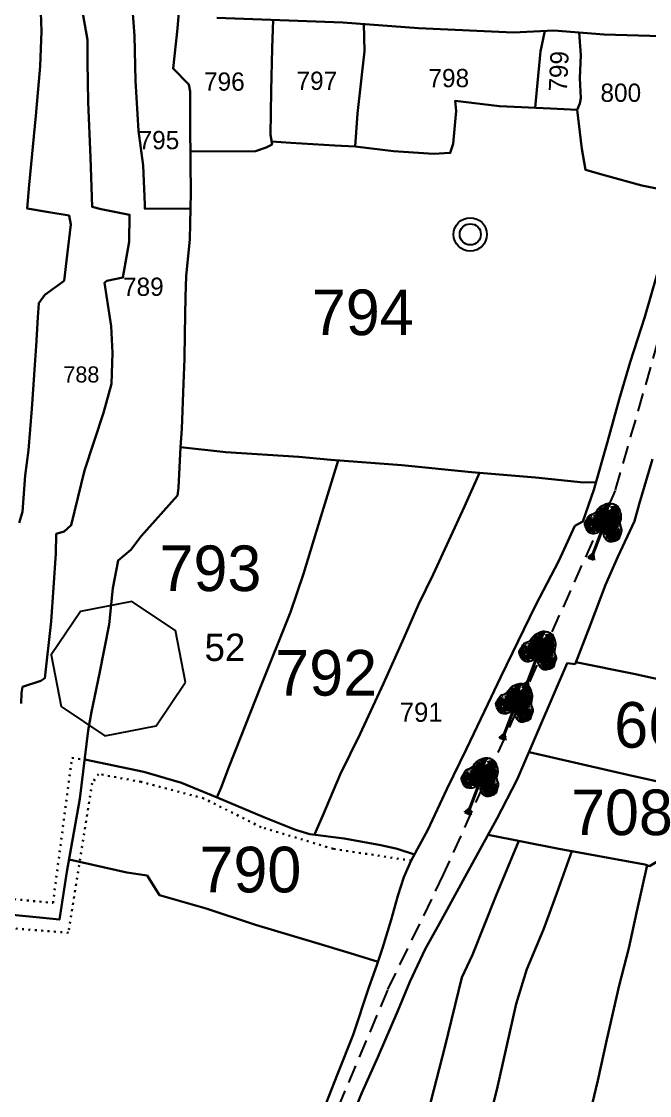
# Model space of a CAD drawing. Header units: millimetres. Extents: x -6521 to 1064, y -7 to 2171.
# Drawn here: x 385 to 419.5, y 358.5 to 417.4 of the extents above; entities that cross this region are included whole.
import ezdxf

# ---------------------------------------------------------------- set-up
doc = ezdxf.new("R2010")
doc.units = ezdxf.units.MM
for name, pattern in [('ACAD_ISO02W100', [15, 12, -3]), ('DASHED', [0.75, 0.5, -0.25]), ('DOT', [0.25, 0, -0.25])]:
    doc.linetypes.add(name, pattern=pattern)
for name, color, linetype in [('Image', 7, 'Continuous'), ('Line_Road', 250, 'ACAD_ISO02W100'), ('Sym_Traverse_Stone', 5, 'Continuous'), ('Sym_Tree', 92, 'Continuous'), ('Text_Traverse_Stone_No', 1, 'Continuous')]:
    doc.layers.add(name, color=color, linetype=linetype)
for name, color, linetype, lineweight in [('Poly_Survey_Bndry', 250, 'Continuous', 30), ('Sym_Well', 5, 'Continuous', 25), ('Text_Survey_No', 250, 'Continuous', 0)]:
    doc.layers.add(name, color=color, linetype=linetype, lineweight=lineweight)
doc.styles.get("Standard").update_dxf_attribs({"font": 'Sakal_Marathi_N_Ship.TTF'})
picture_1 = doc.add_image_def('image1.jpg', size_in_pixel=(14525, 10936))

# ---------------------------------------------------------------- blocks, each defined once
blk = doc.blocks.new('Sym_Traverse_Stone')
at = {"layer": 'Sym_Traverse_Stone'}
blk.add_lwpolyline([(3.223, -0.65), (2.739, 1.819), (0.65, 3.223), (-1.819, 2.739), (-3.223, 0.65), (-2.739, -1.819), (-0.65, -3.223), (1.819, -2.739)], close=True, dxfattribs=at)
blk = doc.blocks.new('WELL PAKKA1')
for radius in [0.862, 0.546]:
    blk.add_circle((0, 0), radius)
blk = doc.blocks.new('Tree')
at = {"layer": 'Sym_Tree'}
for p, q in [((0.102, 3.003), (0, 2.992)), ((-0.162, 0.001), (0.127, -0.001))]:
    blk.add_line(p, q, dxfattribs=at)
at = {"layer": 'Sym_Tree', "color": 82, "const_width": 0.8}
for points in [[(-0.142, 1.468), (-0.097, 2.625)], [(-0.102, 1.462), (-0.056, 2.619)], [(0.051, 1.634), (0.096, 2.791)], [(0.197, 1.439), (0.243, 2.597)], [(-0.434, 1.735), (-0.283, 1.52)], [(-0.203, 1.684), (-0.052, 1.468)], [(0.604, 1.633), (0.385, 1.486)], [(0.436, 1.726), (0.588, 1.51)]]:
    blk.add_lwpolyline(points, dxfattribs=at)
at = {"layer": 'Sym_Tree', "color": 34}
blk.add_lwpolyline([(0, 0, 0.48, 0.16, 0), (0, 0.29, 0.16, 0.16, 0), (0, 1.478, 0.16, 0.16, 0)], format="xyseb", dxfattribs=at)
at = {"layer": 'Sym_Tree', "color": 82}
blk.add_open_spline([(-0.099, 1.427), (-0.165, 1.355), (-0.268, 1.245), (-0.464, 1.199), (-0.636, 1.21), (-0.786, 1.357), (-0.992, 1.534), (-0.899, 1.801), (-0.895, 2.066), (-0.59, 2.218), (-0.581, 2.583), (-0.352, 2.816), (-0.17, 2.976), (-0.043, 2.99), (0, 2.992)], degree=3, knots=[0, 0, 0, 0, 0.357151, 0.545743, 0.741494, 0.970117, 1.319935, 1.641608, 1.935314, 2.250626, 2.755061, 3.137005, 3.457298, 3.618487, 3.618487, 3.618487, 3.618487], dxfattribs=at)
blk.add_spline([(0.103, 1.427), (0.296, 1.217), (0.436, 1.162), (0.593, 1.16), (0.752, 1.25), (0.953, 1.446), (0.958, 1.703), (0.933, 1.936), (0.774, 2.132), (0.677, 2.524), (0.517, 2.784), (0.327, 2.956), (0.102, 3.003)], degree=3, dxfattribs=at)
for points in [[(-0.448, 2.725), (-0.519, 2.601), (-0.555, 2.477), (-0.581, 2.361)], [(0.002, 2.992), (-0.314, 2.841), (-0.448, 2.725), (-0.519, 2.601)], [(-0.488, 2.59), (-0.504, 2.595), (-0.377, 2.767), (-0.314, 2.841)], [(-0.404, 2.724), (-0.421, 2.742), (-0.454, 2.678), (-0.445, 2.659)], [(-0.454, 2.678), (-0.445, 2.659), (-0.432, 2.703), (-0.404, 2.724)], [(-0.377, 2.767), (-0.314, 2.841), (-0.448, 2.725), (-0.377, 2.767)], [(-0.448, 2.725), (-0.377, 2.767), (-0.404, 2.724), (-0.421, 2.742)], [(-0.395, 2.548), (-0.445, 2.659), (-0.414, 2.724), (-0.265, 2.814)], [(-0.432, 2.703), (-0.404, 2.724), (0.002, 2.992), (-0.086, 2.982)], [(-0.414, 2.724), (-0.265, 2.814), (-0.252, 2.61), (-0.41, 2.689)], [(-0.297, 2.795), (-0.265, 2.814), (-0.41, 2.689), (-0.412, 2.711)], [(-0.406, 2.649), (-0.252, 2.61), (-0.265, 2.814), (0.058, 2.945)], [(-0.281, 2.824), (-0.366, 2.774), (-0.404, 2.724), (-0.281, 2.824)], [(-0.266, 2.815), (-0.366, 2.774), (-0.389, 2.707), (-0.369, 2.692)], [(-0.389, 2.707), (-0.369, 2.692), (-0.297, 2.795), (-0.265, 2.814)], [(-0.265, 2.814), (0.058, 2.945), (-0.266, 2.815), (-0.366, 2.774)], [(-0.314, 2.841), (-0.183, 2.903), (-0.281, 2.824), (-0.366, 2.774)], [(-0.183, 2.903), (-0.169, 2.954), (-0.247, 2.902), (-0.314, 2.841)], [(-0.247, 2.902), (-0.314, 2.841), (-0.183, 2.903), (-0.235, 2.902)], [(-0.183, 2.903), (-0.235, 2.902), (-0.314, 2.841), (-0.183, 2.903)], [(0.203, 2.992), (-0.058, 2.82), (-0.263, 2.815), (0.002, 2.992)], [(-0.263, 2.815), (0.002, 2.992), (0.092, 2.992), (0.038, 2.929)], [(0.002, 2.992), (-0.086, 2.982), (-0.171, 2.953), (-0.247, 2.902)], [(-0.171, 2.953), (-0.247, 2.902), (-0.123, 2.964), (-0.086, 2.982)], [(-0.103, 2.968), (-0.123, 2.964), (-0.247, 2.902), (-0.183, 2.903)], [(-0.103, 2.968), (-0.183, 2.903), (-0.178, 2.934), (-0.247, 2.902)], [(-0.178, 2.934), (-0.247, 2.902), (-0.183, 2.903), (-0.169, 2.954)], [(-0.203, 2.724), (-0.08, 2.824), (0.203, 2.992), (0.278, 2.601)], [(-0.062, 2.794), (-0.058, 2.82), (-0.203, 2.724), (-0.08, 2.824)], [(-0.133, 2.955), (-0.133, 2.955), (-0.103, 2.968), (-0.183, 2.903)], [(-0.132, 2.955), (-0.125, 2.963), (-0.176, 2.95), (-0.183, 2.903)], [(-0.176, 2.95), (-0.183, 2.903), (-0.125, 2.963), (-0.143, 2.954)], [(-0.123, 2.964), (-0.086, 2.982), (-0.176, 2.95), (-0.086, 2.982)], [(-0.176, 2.95), (-0.086, 2.982), (-0.103, 2.968), (-0.123, 2.964)], [(-0.125, 2.963), (-0.143, 2.954), (-0.133, 2.955)], [(0.203, 2.992), (0.278, 2.601), (-0.051, 2.61), (-0.064, 2.814)], [(0.368, 2.932), (0.289, 2.971), (-0.064, 2.813), (-0.061, 2.795)], [(-0.064, 2.813), (-0.061, 2.795), (-0.058, 2.82)], [(-0.051, 2.61), (-0.064, 2.814), (0.278, 2.601), (-0.051, 2.61)], [(-0.058, 2.82), (-0.058, 2.82), (-0.062, 2.794), (-0.058, 2.82)], [(0.002, 2.992), (0.102, 3.003), (0.203, 2.992), (-0.058, 2.82)], [(0.092, 2.992), (0.038, 2.929), (-0.026, 2.911), (0.022, 2.957)], [(-0.026, 2.911), (0.022, 2.957), (0.038, 2.929), (-0.026, 2.911)], [(0.038, 2.929), (-0.026, 2.911), (-0.017, 2.938), (0.022, 2.957)], [(-0.025, 2.911), (-0.017, 2.938), (0.022, 2.957), (0, 2.992)], [(0.022, 2.957), (0, 2.992), (0.092, 2.992), (0.022, 2.957)], [(0.092, 2.992), (0.022, 2.957), (0.102, 3.003), (0.203, 2.992)], [(0.572, 2.674), (0.462, 2.789), (0.203, 2.992), (0.079, 2.614)], [(0.203, 2.992), (0.079, 2.614), (0.406, 2.58), (0.445, 2.782)], [(0.406, 2.58), (0.445, 2.782), (0.079, 2.614), (0.406, 2.58)], [(0.122, 2.948), (0.088, 2.971), (0.173, 2.928), (0.088, 2.971)], [(0.173, 2.928), (0.088, 2.971), (0.104, 2.955), (0.122, 2.948)], [(0.102, 3.003), (0.203, 2.992), (0.324, 2.948), (0.289, 2.971)], [(0.125, 2.947), (0.141, 2.936), (0.132, 2.938)], [(0.563, 2.599), (0.406, 2.58), (0.445, 2.782), (0.142, 2.952)], [(0.445, 2.782), (0.142, 2.952), (0.447, 2.782), (0.54, 2.729)], [(0.203, 2.992), (0.498, 2.802), (0.615, 2.67), (0.67, 2.537)], [(0.597, 2.65), (0.572, 2.674), (0.203, 2.992), (0.289, 2.971)], [(0.203, 2.992), (0.289, 2.971), (0.37, 2.931), (0.439, 2.871)], [(0.37, 2.931), (0.439, 2.871), (0.324, 2.948), (0.289, 2.971)], [(0.305, 2.955), (0.324, 2.948), (0.439, 2.871), (0.376, 2.88)], [(0.333, 2.938), (0.333, 2.938), (0.305, 2.955), (0.376, 2.88)], [(0.305, 2.955), (0.376, 2.88), (0.375, 2.911), (0.439, 2.871)], [(0.439, 2.871), (0.376, 2.88), (0.331, 2.939), (0.326, 2.947)], [(0.331, 2.939), (0.326, 2.947), (0.374, 2.928), (0.376, 2.88)], [(0.374, 2.928), (0.376, 2.88), (0.326, 2.947), (0.342, 2.936)], [(0.375, 2.911), (0.439, 2.871), (0.376, 2.88), (0.368, 2.932)], [(0.376, 2.88), (0.368, 2.932), (0.439, 2.871), (0.498, 2.802)], [(0.439, 2.871), (0.498, 2.802), (0.376, 2.88), (0.427, 2.873)], [(0.376, 2.88), (0.427, 2.873), (0.498, 2.802), (0.376, 2.88)], [(0.498, 2.802), (0.376, 2.88), (0.462, 2.789), (0.54, 2.729)], [(0.581, 2.673), (0.445, 2.782), (0.406, 2.58), (0.573, 2.639)], [(0.54, 2.501), (0.604, 2.604), (0.581, 2.673), (0.445, 2.782)], [(0.555, 2.659), (0.532, 2.647), (0.474, 2.759), (0.445, 2.782)], [(0.474, 2.759), (0.445, 2.782), (0.573, 2.639), (0.578, 2.661)], [(0.447, 2.782), (0.54, 2.729), (0.555, 2.659), (0.532, 2.647)], [(0.462, 2.789), (0.54, 2.729), (0.572, 2.674), (0.462, 2.789)], [(0.638, 2.531), (0.654, 2.533), (0.551, 2.72), (0.498, 2.802)], [(0.551, 2.72), (0.498, 2.802), (0.615, 2.67), (0.551, 2.72)], [(-0.758, 2.114), (-0.782, 2.087), (-0.69, 2.192)], [(-0.744, 2.144), (-0.742, 2.133), (-0.69, 2.192), (-0.628, 2.229)], [(-0.69, 2.192), (-0.69, 2.192), (-0.744, 2.144), (-0.742, 2.133)], [(-0.626, 2.165), (-0.628, 2.229), (-0.741, 2.084)], [(-0.69, 2.192), (-0.628, 2.229), (-0.741, 2.084), (-0.741, 2.133)], [(-0.741, 2.084), (-0.741, 2.133), (-0.712, 2.098), (-0.628, 2.229)], [(-0.712, 2.098), (-0.628, 2.229), (-0.626, 2.165), (-0.575, 2.164)], [(-0.69, 2.192), (-0.628, 2.229), (-0.581, 2.361), (-0.598, 2.361)], [(-0.633, 2.272), (-0.633, 2.274), (-0.69, 2.192), (-0.628, 2.229)], [(-0.629, 2.138), (-0.626, 2.165), (-0.615, 2.213), (-0.628, 2.229)], [(-0.626, 2.165), (-0.626, 2.165), (-0.626, 2.165), (-0.628, 2.229)], [(-0.491, 2.451), (-0.581, 2.361), (-0.555, 2.174), (-0.626, 2.165)], [(-0.625, 2.245), (-0.615, 2.213), (-0.581, 2.361), (-0.56, 2.281)], [(-0.607, 2.321), (-0.622, 2.298), (-0.625, 2.245), (-0.615, 2.213)], [(-0.581, 2.361), (-0.598, 2.361), (-0.607, 2.321), (-0.622, 2.298)], [(-0.62, 2.267), (-0.615, 2.213), (-0.545, 2.472), (-0.536, 2.5)], [(-0.607, 2.321), (-0.581, 2.361), (-0.62, 2.267), (-0.615, 2.213)], [(-0.581, 2.361), (-0.56, 2.281), (-0.607, 2.321), (-0.581, 2.361)], [(-0.57, 2.437), (-0.598, 2.361), (-0.488, 2.59), (-0.504, 2.595)], [(-0.546, 2.537), (-0.568, 2.47), (-0.57, 2.437), (-0.598, 2.361)], [(-0.555, 2.477), (-0.546, 2.496), (-0.598, 2.361), (-0.585, 2.361)], [(-0.572, 2.397), (-0.598, 2.361), (-0.568, 2.47), (-0.545, 2.472)], [(-0.578, 2.385), (-0.566, 2.428), (-0.572, 2.397), (-0.598, 2.361)], [(-0.598, 2.361), (-0.585, 2.361), (-0.575, 2.389), (-0.572, 2.397)], [(-0.395, 2.548), (-0.504, 2.595), (-0.491, 2.451), (-0.581, 2.361)], [(-0.555, 2.477), (-0.581, 2.361), (-0.421, 2.423), (-0.395, 2.548)], [(-0.559, 2.464), (-0.546, 2.537), (-0.578, 2.385), (-0.566, 2.428)], [(-0.575, 2.389), (-0.572, 2.397), (-0.566, 2.428), (-0.546, 2.496)], [(-0.568, 2.47), (-0.545, 2.472), (-0.546, 2.537), (-0.568, 2.47)], [(-0.546, 2.541), (-0.519, 2.601), (-0.559, 2.464), (-0.546, 2.537)], [(-0.545, 2.472), (-0.536, 2.5), (-0.555, 2.477), (-0.546, 2.496)], [(-0.555, 2.174), (-0.32, 2.195), (-0.491, 2.451), (-0.383, 2.289)], [(-0.491, 2.451), (-0.383, 2.289), (-0.32, 2.195), (-0.555, 2.174)], [(-0.288, 2.352), (-0.32, 2.195), (-0.555, 2.174), (-0.32, 2.195)], [(-0.32, 2.195), (-0.555, 2.174), (-0.43, 2.156)], [(-0.395, 2.548), (-0.461, 2.694), (-0.519, 2.601), (-0.546, 2.496)], [(-0.519, 2.601), (-0.546, 2.496), (-0.491, 2.451), (-0.395, 2.548)], [(-0.546, 2.496), (-0.53, 2.566), (-0.519, 2.601), (-0.53, 2.566)], [(-0.519, 2.601), (-0.53, 2.566), (-0.546, 2.541), (-0.519, 2.601)], [(-0.546, 2.541), (-0.546, 2.541), (-0.546, 2.496), (-0.53, 2.566)], [(-0.491, 2.451), (-0.395, 2.548), (-0.395, 2.548), (-0.504, 2.595)], [(-0.261, 2.441), (-0.101, 2.441), (-0.288, 2.352), (-0.491, 2.451)], [(-0.288, 2.352), (-0.491, 2.451), (-0.288, 2.352), (-0.32, 2.195)], [(-0.421, 2.423), (-0.395, 2.548), (-0.395, 2.548), (-0.461, 2.694)], [(-0.41, 2.689), (-0.439, 2.679), (-0.445, 2.659), (-0.41, 2.689)], [(-0.445, 2.659), (-0.41, 2.689), (-0.067, 2.533), (0.055, 2.482)], [(-0.41, 2.689), (-0.412, 2.711), (-0.41, 2.689), (-0.439, 2.679)], [(-0.43, 2.156), (-0.217, 2.156), (0.024, 2.317), (0.068, 2.477)], [(-0.252, 2.61), (-0.41, 2.689), (-0.406, 2.649), (-0.252, 2.61)], [(-0.261, 2.441), (-0.288, 2.352), (-0.288, 2.352), (-0.261, 2.441)], [(-0.067, 2.533), (0.055, 2.482), (-0.261, 2.441), (-0.101, 2.441)], [(0.278, 2.601), (-0.051, 2.61), (-0.193, 2.548), (-0.244, 2.659)], [(-0.087, 2.352), (-0.06, 2.441), (0.269, 1.828), (-0.211, 1.81)], [(0.278, 2.601), (-0.051, 2.61), (-0.06, 2.441), (-0.087, 2.352)], [(0.225, 2.317), (0.269, 2.477), (0.278, 2.601), (-0.051, 2.61)], [(0.409, 2.32), (0.393, 2.412), (-0.012, 1.846), (0.463, 1.766)], [(0.095, 2.325), (0.071, 2.489), (0.079, 2.614), (0.406, 2.58)], [(0.525, 2.108), (0.313, 2.135), (0.095, 2.325), (0.071, 2.489)], [(0.079, 2.614), (0.406, 2.58), (0.393, 2.412), (0.409, 2.32)], [(0.079, 2.614), (0.406, 2.58), (0.54, 2.501), (0.604, 2.604)], [(0.604, 2.604), (0.573, 2.639), (0.213, 2.528), (0.085, 2.493)], [(0.213, 2.528), (0.085, 2.493), (0.393, 2.412), (0.234, 2.433)], [(0.393, 2.412), (0.234, 2.433), (0.409, 2.32), (0.623, 2.392)], [(0.393, 2.412), (0.409, 2.32), (0.409, 2.32), (0.393, 2.412)], [(0.406, 2.58), (0.573, 2.639), (0.563, 2.599), (0.406, 2.58)], [(0.409, 2.32), (0.623, 2.392), (0.409, 2.32), (0.42, 2.161)], [(0.409, 2.32), (0.42, 2.161), (0.651, 2.11), (0.42, 2.161)], [(0.651, 2.11), (0.42, 2.161), (0.623, 2.392), (0.495, 2.245)], [(0.623, 2.392), (0.495, 2.245), (0.42, 2.161), (0.651, 2.11)], [(0.469, 2.537), (0.475, 2.501), (0.488, 2.475), (0.469, 2.537)], [(0.55, 2.374), (0.54, 2.501), (0.54, 2.501), (0.625, 2.637)], [(0.54, 2.501), (0.625, 2.637), (0.67, 2.537), (0.684, 2.43)], [(0.67, 2.537), (0.684, 2.43), (0.623, 2.392), (0.54, 2.501)], [(0.623, 2.392), (0.54, 2.501), (0.54, 2.501), (0.654, 2.533)], [(0.54, 2.501), (0.654, 2.533), (0.623, 2.392), (0.701, 2.291)], [(0.689, 2.409), (0.701, 2.291), (0.55, 2.374), (0.54, 2.501)], [(0.615, 2.67), (0.551, 2.72), (0.572, 2.674), (0.59, 2.69)], [(0.572, 2.674), (0.59, 2.69), (0.615, 2.622), (0.604, 2.604)], [(0.615, 2.622), (0.604, 2.604), (0.597, 2.65), (0.572, 2.674)], [(0.573, 2.639), (0.578, 2.661), (0.573, 2.639), (0.601, 2.625)], [(0.573, 2.639), (0.601, 2.625), (0.604, 2.604), (0.573, 2.639)], [(0.615, 2.67), (0.67, 2.537), (0.689, 2.409), (0.701, 2.291)], [(0.623, 2.392), (0.701, 2.291), (0.651, 2.11), (0.72, 2.092)], [(0.699, 2.368), (0.718, 2.29), (0.638, 2.531), (0.654, 2.533)], [(0.684, 2.43), (0.677, 2.501), (0.67, 2.537), (0.677, 2.501)], [(0.689, 2.475), (0.67, 2.537), (0.692, 2.396), (0.689, 2.471)], [(0.729, 2.171), (0.715, 2.14), (0.701, 2.291), (0.67, 2.215)], [(0.701, 2.291), (0.67, 2.215), (0.722, 2.248), (0.701, 2.291)], [(0.727, 2.193), (0.715, 2.14), (0.679, 2.407), (0.673, 2.435)], [(0.679, 2.407), (0.673, 2.435), (0.689, 2.409), (0.684, 2.43)], [(0.689, 2.475), (0.689, 2.475), (0.684, 2.43), (0.677, 2.501)], [(0.701, 2.401), (0.679, 2.407), (0.689, 2.471), (0.701, 2.401)], [(0.696, 2.328), (0.718, 2.29), (0.701, 2.401), (0.679, 2.407)], [(0.689, 2.409), (0.684, 2.43), (0.718, 2.29), (0.705, 2.291)], [(0.698, 2.32), (0.696, 2.328), (0.694, 2.36), (0.684, 2.43)], [(0.692, 2.396), (0.689, 2.471), (0.701, 2.316), (0.694, 2.36)], [(0.689, 2.471), (0.701, 2.401), (0.699, 2.368), (0.718, 2.29)], [(0.701, 2.316), (0.694, 2.36), (0.696, 2.328), (0.718, 2.29)], [(0.718, 2.29), (0.705, 2.291), (0.698, 2.32), (0.696, 2.328)], [(0.787, 2.11), (0.73, 2.154), (0.701, 2.291), (0.718, 2.29)], [(0.701, 2.291), (0.718, 2.29), (0.722, 2.248), (0.733, 2.224)], [(0.722, 2.248), (0.701, 2.291), (0.727, 2.193), (0.715, 2.14)], [(0.722, 2.248), (0.733, 2.224), (0.729, 2.171), (0.715, 2.14)], [(0.741, 2.197), (0.741, 2.199), (0.787, 2.11), (0.73, 2.154)], [(-0.83, 1.973), (-0.902, 1.882), (-0.945, 1.618), (-0.58, 1.588)], [(-0.918, 1.701), (-0.945, 1.618), (-0.902, 1.882), (-0.934, 1.703)], [(-0.918, 1.701), (-0.918, 1.701), (-0.918, 1.701), (-0.945, 1.618)], [(-0.934, 1.536), (-0.908, 1.511), (-0.902, 1.882), (-0.869, 1.852)], [(-0.902, 1.882), (-0.934, 1.703), (-0.869, 1.852), (-0.866, 1.863)], [(-0.902, 1.882), (-0.869, 1.852), (-0.918, 1.701)], [(-0.848, 2.051), (-0.877, 1.994), (-0.894, 1.927), (-0.902, 1.882)], [(-0.894, 1.927), (-0.902, 1.882), (-0.821, 1.848), (-0.736, 2.009)], [(-0.848, 1.959), (-0.848, 1.959), (-0.83, 1.973), (-0.902, 1.882)], [(-0.767, 2.048), (-0.759, 1.783), (-0.901, 1.889), (-0.759, 1.783)], [(-0.901, 1.889), (-0.759, 1.783), (-0.686, 1.972), (-0.736, 2.009)], [(-0.875, 1.945), (-0.89, 1.937), (-0.892, 1.925), (-0.853, 1.97)], [(-0.892, 1.925), (-0.853, 1.97), (-0.853, 1.97)], [(-0.848, 1.959), (-0.89, 1.937), (-0.862, 1.952), (-0.865, 2.004)], [(-0.862, 1.952), (-0.865, 2.004), (-0.875, 1.945), (-0.89, 1.937)], [(-0.881, 1.913), (-0.881, 1.913), (-0.848, 1.959), (-0.89, 1.937)], [(-0.779, 2.036), (-0.817, 2.044), (-0.865, 2.004), (-0.881, 1.913)], [(-0.865, 2.004), (-0.881, 1.913), (-0.841, 1.969), (-0.83, 2.017)], [(-0.841, 1.939), (-0.841, 1.969), (-0.881, 1.913)], [(-0.741, 2.084), (-0.772, 2.081), (-0.848, 2.051), (-0.877, 1.994)], [(-0.853, 1.838), (-0.838, 1.866), (-0.873, 1.44), (-0.81, 1.403)], [(-0.858, 1.887), (-0.689, 1.928), (-0.851, 1.908), (-0.869, 1.852)], [(-0.851, 1.908), (-0.869, 1.852), (-0.855, 1.766), (-0.818, 1.827)], [(-0.869, 1.852), (-0.866, 1.863), (-0.58, 1.588), (-0.649, 1.651)], [(-0.83, 2.017), (-0.817, 2.044), (-0.865, 2.004), (-0.848, 2.051)], [(-0.865, 2.004), (-0.848, 2.051), (-0.841, 1.939), (-0.841, 1.969)], [(-0.818, 1.827), (-0.813, 1.801), (-0.858, 1.887), (-0.689, 1.928)], [(-0.855, 1.766), (-0.818, 1.827), (-0.853, 1.838), (-0.838, 1.866)], [(-0.853, 1.97), (-0.853, 1.97), (-0.848, 1.959)], [(-0.802, 2.038), (-0.546, 2.125), (-0.846, 2.054), (-0.818, 2.081)], [(-0.846, 2.054), (-0.818, 2.081), (-0.799, 2.097), (-0.771, 2.125)], [(-0.78, 2.02), (-0.841, 1.969), (-0.749, 2.033), (-0.767, 2.048)], [(-0.841, 1.969), (-0.83, 2.017), (-0.779, 2.036)], [(-0.821, 1.848), (-0.736, 2.009), (-0.78, 2.02), (-0.841, 1.969)], [(-0.779, 2.036), (-0.779, 2.036), (-0.83, 2.017), (-0.817, 2.044)], [(-0.759, 1.783), (-0.759, 1.783), (-0.793, 1.687), (-0.821, 1.848)], [(-0.793, 1.687), (-0.821, 1.848), (-0.649, 1.651), (-0.766, 1.765)], [(-0.751, 1.773), (-0.813, 1.801), (-0.818, 1.827), (-0.813, 1.801)], [(-0.759, 2.041), (-0.734, 2.059), (-0.779, 2.036), (-0.817, 2.044)], [(-0.771, 2.121), (-0.799, 2.097), (-0.816, 2.081), (-0.782, 2.087)], [(-0.816, 2.081), (-0.782, 2.087), (-0.772, 2.081), (-0.741, 2.084)], [(-0.766, 1.765), (-0.732, 1.75), (-0.751, 1.773), (-0.813, 1.801)], [(-0.749, 2.033), (-0.767, 2.048), (-0.802, 2.038), (-0.546, 2.125)], [(-0.799, 2.097), (-0.771, 2.125), (-0.744, 2.144), (-0.733, 2.094)], [(-0.744, 2.144), (-0.733, 2.094), (-0.772, 2.081), (-0.799, 2.097)], [(-0.772, 2.081), (-0.799, 2.097), (-0.771, 2.125), (-0.766, 2.096)], [(-0.799, 2.097), (-0.772, 2.096), (-0.771, 2.121), (-0.799, 2.097)], [(-0.772, 2.096), (-0.772, 2.096), (-0.799, 2.097), (-0.772, 2.096)], [(-0.733, 2.094), (-0.772, 2.096), (-0.758, 2.114), (-0.782, 2.087)], [(-0.771, 2.121), (-0.758, 2.114), (-0.772, 2.096)], [(-0.772, 2.081), (-0.741, 2.084), (-0.733, 2.094), (-0.772, 2.096)], [(-0.741, 2.084), (-0.741, 2.084), (-0.741, 2.084), (-0.772, 2.081)], [(-0.771, 2.125), (-0.766, 2.096), (-0.771, 2.121), (-0.758, 2.114)], [(-0.73, 2.061), (-0.73, 2.013), (-0.767, 2.048), (-0.73, 2.062)], [(-0.767, 2.048), (-0.73, 2.062), (-0.734, 2.017), (-0.767, 2.035)], [(-0.686, 1.972), (-0.73, 2.061), (-0.767, 2.048), (-0.759, 1.783)], [(-0.734, 2.017), (-0.767, 2.035), (-0.734, 2.017), (-0.73, 2.056)], [(-0.624, 1.845), (-0.722, 1.746), (-0.766, 1.765), (-0.732, 1.75)], [(-0.649, 1.651), (-0.766, 1.765), (-0.759, 1.783), (-0.646, 1.712)], [(-0.701, 1.933), (-0.742, 1.95), (-0.701, 1.933), (-0.765, 1.955)], [(-0.701, 1.933), (-0.765, 1.955), (-0.701, 1.933), (-0.759, 1.783)], [(-0.468, 2.162), (-0.519, 1.632), (-0.759, 1.783), (-0.635, 2.041)], [(-0.519, 1.632), (-0.759, 1.783), (-0.741, 2.084), (-0.634, 2.105)], [(-0.734, 2.017), (-0.73, 2.056), (-0.759, 2.041), (-0.734, 2.059)], [(-0.759, 1.783), (-0.635, 2.041), (-0.653, 1.676), (-0.653, 1.534)], [(-0.701, 1.933), (-0.759, 1.783), (-0.735, 2.008), (-0.686, 1.972)], [(-0.686, 1.972), (-0.658, 1.915), (-0.759, 1.783), (-0.689, 1.928)], [(-0.759, 1.783), (-0.689, 1.928), (-0.701, 1.933), (-0.742, 1.95)], [(-0.58, 1.588), (-0.649, 1.651), (-0.528, 1.845), (-0.759, 1.783)], [(-0.528, 1.845), (-0.759, 1.783), (-0.759, 1.783)], [(-0.759, 1.783), (-0.759, 1.783), (-0.624, 1.845), (-0.722, 1.746)], [(-0.759, 1.783), (-0.646, 1.712), (-0.759, 1.783), (-0.688, 1.79)], [(-0.759, 1.783), (-0.688, 1.79), (-0.759, 1.783)], [(-0.519, 1.632), (-0.653, 1.676), (-0.519, 1.632), (-0.759, 1.783)], [(-0.686, 1.972), (-0.736, 2.009), (-0.686, 1.972), (-0.742, 1.95)], [(-0.686, 1.972), (-0.742, 1.95), (-0.686, 1.972), (-0.658, 1.915)], [(-0.741, 2.084), (-0.634, 2.105), (-0.555, 2.174), (-0.634, 2.105)], [(-0.741, 2.084), (-0.741, 2.084), (-0.741, 2.084)], [(-0.741, 2.084), (-0.741, 2.084), (-0.741, 2.084)], [(-0.735, 2.008), (-0.712, 2.026), (-0.73, 2.061), (-0.73, 2.013)], [(-0.735, 2.008), (-0.686, 1.972), (-0.735, 2.008), (-0.712, 2.026)], [(-0.639, 2.093), (-0.635, 2.041), (-0.686, 1.972), (-0.73, 2.061)], [(-0.628, 2.139), (-0.626, 2.165), (-0.712, 2.098), (-0.629, 2.138)], [(-0.712, 2.098), (-0.629, 2.138), (-0.626, 2.165), (-0.705, 2.109)], [(-0.626, 2.165), (-0.705, 2.109), (-0.629, 2.138), (-0.626, 2.165)], [(-0.635, 2.041), (-0.639, 2.093), (-0.677, 1.954), (-0.686, 1.972)], [(-0.677, 1.954), (-0.686, 1.972), (-0.615, 1.971), (-0.638, 1.941)], [(-0.658, 1.915), (-0.638, 1.941), (-0.635, 2.041), (-0.639, 2.093)], [(-0.64, 1.879), (-0.601, 1.856), (-0.658, 1.915), (-0.638, 1.941)], [(-0.653, 1.676), (-0.653, 1.534), (-0.653, 1.534), (-0.528, 1.525)], [(-0.653, 1.534), (-0.528, 1.525), (-0.519, 1.632), (-0.653, 1.676)], [(-0.578, 1.945), (-0.638, 1.941), (-0.64, 1.879), (-0.601, 1.856)], [(-0.624, 1.845), (-0.64, 1.879), (-0.638, 1.941), (-0.601, 1.856)], [(-0.519, 1.632), (-0.59, 1.625), (-0.624, 1.845), (-0.64, 1.879)], [(-0.615, 1.971), (-0.635, 2.041), (-0.635, 2.041), (-0.639, 2.093)], [(-0.635, 2.041), (-0.639, 2.093), (-0.639, 2.093), (-0.593, 2.088)], [(-0.639, 2.093), (-0.593, 2.088), (-0.639, 2.093), (-0.635, 2.041)], [(-0.615, 1.971), (-0.638, 1.941), (-0.519, 1.632), (-0.59, 1.625)], [(-0.638, 1.941), (-0.601, 1.856), (-0.578, 1.945), (-0.638, 1.941)], [(-0.638, 1.941), (-0.601, 1.856), (-0.638, 1.941), (-0.601, 1.856)], [(-0.555, 2.174), (-0.634, 2.105), (-0.635, 2.041), (-0.634, 2.105)], [(-0.468, 2.162), (-0.555, 2.174), (-0.615, 1.971), (-0.635, 2.041)], [(-0.635, 2.041), (-0.634, 2.105), (-0.626, 2.165)], [(-0.626, 2.165), (-0.575, 2.164), (-0.628, 2.139), (-0.626, 2.165)], [(-0.555, 2.174), (-0.626, 2.165), (-0.43, 2.156), (-0.217, 2.156)], [(-0.626, 2.165), (-0.626, 2.165), (-0.626, 2.165)], [(-0.468, 2.162), (-0.346, 2.086), (-0.468, 2.162), (-0.555, 2.174)], [(-0.346, 2.086), (-0.329, 2.156), (-0.468, 2.162), (-0.346, 2.086)], [(-0.43, 2.156), (-0.43, 2.156), (-0.346, 2.086), (-0.329, 2.156)], [(0.269, 1.828), (-0.211, 1.81), (-0.267, 2.162), (-0.318, 1.632)], [(-0.012, 1.846), (0.463, 1.766), (0.563, 2.109), (0.546, 1.576)], [(0.324, 2.108), (0.324, 2.108), (0.231, 2.049), (0.224, 2.121)], [(0.651, 2.11), (0.72, 2.092), (0.525, 2.108), (0.313, 2.135)], [(0.42, 2.161), (0.651, 2.11), (0.525, 2.108)], [(0.432, 2.049), (0.425, 2.121), (0.563, 2.109), (0.432, 2.049)], [(0.563, 2.109), (0.432, 2.049), (0.563, 2.109), (0.651, 2.11)], [(0.563, 2.109), (0.546, 1.576), (0.804, 1.696), (0.713, 1.967)], [(0.546, 1.576), (0.804, 1.696), (0.824, 1.996), (0.72, 2.031)], [(0.684, 1.9), (0.704, 1.867), (0.546, 1.576), (0.615, 1.56)], [(0.546, 1.576), (0.615, 1.56), (0.677, 1.774), (0.698, 1.806)], [(0.546, 1.576), (0.684, 1.603), (0.546, 1.576), (0.804, 1.696)], [(0.563, 2.109), (0.651, 2.11), (0.684, 1.9), (0.713, 1.967)], [(0.6, 1.525), (0.677, 1.579), (0.582, 1.786), (0.804, 1.696)], [(0.582, 1.786), (0.804, 1.696), (0.804, 1.696)], [(0.898, 1.875), (0.958, 1.776), (0.967, 1.508), (0.6, 1.525)], [(0.921, 1.75), (0.919, 1.761), (0.6, 1.525), (0.677, 1.579)], [(0.826, 1.945), (0.845, 1.957), (0.878, 1.943), (0.636, 2.062)], [(0.878, 1.943), (0.636, 2.062), (0.924, 1.953), (0.9, 1.983)], [(0.704, 1.867), (0.656, 1.788), (0.644, 1.879), (0.704, 1.867)], [(0.644, 1.879), (0.704, 1.867), (0.698, 1.806), (0.656, 1.788)], [(0.824, 1.996), (0.72, 2.031), (0.651, 2.11), (0.72, 2.031)], [(0.651, 2.11), (0.72, 2.031), (0.713, 1.967), (0.72, 2.031)], [(0.677, 1.774), (0.698, 1.806), (0.704, 1.867), (0.656, 1.788)], [(0.704, 1.867), (0.656, 1.788), (0.704, 1.867), (0.656, 1.788)], [(0.698, 1.806), (0.656, 1.788), (0.72, 1.839), (0.704, 1.867)], [(0.804, 1.696), (0.713, 1.967), (0.684, 1.603), (0.666, 1.462)], [(0.797, 2.014), (0.73, 2.154), (0.72, 2.092), (0.67, 2.097)], [(0.72, 2.092), (0.67, 2.097), (0.719, 2.065), (0.72, 2.092)], [(0.804, 1.696), (0.804, 1.696), (0.677, 1.774), (0.762, 1.663)], [(0.677, 1.774), (0.762, 1.663), (0.807, 1.677), (0.772, 1.666)], [(0.824, 1.596), (0.873, 1.752), (0.677, 1.579), (0.807, 1.677)], [(0.677, 1.579), (0.807, 1.677), (0.804, 1.696), (0.682, 1.64)], [(0.713, 1.967), (0.723, 2.018), (0.723, 2.018), (0.678, 2.019)], [(0.723, 2.018), (0.678, 2.019), (0.723, 2.018), (0.713, 1.967)], [(0.804, 1.696), (0.682, 1.64), (0.804, 1.696), (0.733, 1.711)], [(0.684, 1.9), (0.713, 1.967), (0.713, 1.967), (0.723, 2.018)], [(0.744, 1.875), (0.755, 1.892), (0.684, 1.9), (0.704, 1.867)], [(0.72, 1.839), (0.704, 1.867), (0.713, 1.967), (0.723, 2.018)], [(0.713, 1.967), (0.72, 2.031), (0.72, 2.092)], [(0.713, 1.967), (0.723, 2.018), (0.744, 1.875), (0.755, 1.892)], [(0.723, 2.018), (0.713, 1.967), (0.755, 1.892), (0.81, 1.975)], [(0.72, 2.064), (0.72, 2.092), (0.715, 2.14), (0.73, 2.154)], [(0.719, 2.065), (0.72, 2.092), (0.797, 2.014), (0.72, 2.064)], [(0.72, 2.092), (0.72, 2.092), (0.72, 2.092), (0.73, 2.154)], [(0.72, 2.092), (0.73, 2.154), (0.824, 1.996)], [(0.72, 2.092), (0.72, 2.092), (0.72, 2.092)], [(0.797, 2.014), (0.72, 2.064), (0.72, 2.092), (0.791, 2.026)], [(0.72, 2.092), (0.791, 2.026), (0.72, 2.064), (0.72, 2.092)], [(0.755, 1.892), (0.808, 1.863), (0.755, 1.892), (0.72, 1.839)], [(0.755, 1.892), (0.72, 1.839), (0.804, 1.696), (0.753, 1.848)], [(0.835, 2.056), (0.831, 2.045), (0.787, 2.11), (0.73, 2.154)], [(0.787, 2.11), (0.73, 2.154), (0.824, 1.996), (0.831, 2.045)], [(0.824, 1.996), (0.831, 2.045), (0.797, 2.014), (0.73, 2.154)], [(0.804, 1.696), (0.733, 1.711), (0.804, 1.696)], [(0.804, 1.696), (0.753, 1.848), (0.765, 1.852), (0.807, 1.863)], [(0.867, 1.732), (0.859, 1.707), (0.914, 1.786), (0.753, 1.848)], [(0.914, 1.786), (0.753, 1.848), (0.91, 1.808), (0.921, 1.75)], [(0.755, 1.892), (0.81, 1.975), (0.845, 1.957), (0.804, 1.696)], [(0.808, 1.922), (0.755, 1.892), (0.808, 1.922), (0.788, 1.942)], [(0.957, 1.783), (0.804, 1.696), (0.755, 1.892), (0.809, 1.922)], [(0.755, 1.892), (0.809, 1.922), (0.755, 1.892), (0.808, 1.863)], [(0.765, 1.852), (0.804, 1.696), (0.808, 1.922), (0.755, 1.892)], [(0.765, 1.852), (0.807, 1.863), (0.765, 1.852), (0.831, 1.865)], [(0.765, 1.852), (0.831, 1.865), (0.765, 1.852), (0.804, 1.696)], [(0.807, 1.677), (0.772, 1.666), (0.794, 1.687), (0.859, 1.707)], [(0.844, 2.024), (0.865, 1.994), (0.787, 2.11)], [(0.787, 2.11), (0.787, 2.11), (0.835, 2.056), (0.831, 2.045)], [(0.808, 1.922), (0.788, 1.942), (0.81, 1.975), (0.803, 1.927)], [(0.794, 1.687), (0.859, 1.707), (0.867, 1.732), (0.859, 1.707)], [(0.81, 1.975), (0.803, 1.927), (0.845, 1.957), (0.81, 1.976)], [(0.845, 1.957), (0.804, 1.696), (0.957, 1.783), (0.804, 1.696)], [(0.804, 1.696), (0.804, 1.696), (0.824, 1.596), (0.873, 1.752)], [(0.903, 1.738), (0.892, 1.767), (0.872, 1.341), (0.805, 1.312)], [(0.845, 1.957), (0.81, 1.976), (0.809, 1.931), (0.843, 1.944)], [(0.809, 1.931), (0.81, 1.97), (0.836, 1.951), (0.814, 1.973)], [(0.809, 1.931), (0.843, 1.944), (0.809, 1.931), (0.81, 1.97)], [(0.873, 1.752), (0.809, 1.922), (0.855, 1.928), (0.908, 1.87)], [(0.955, 1.821), (0.958, 1.776), (0.873, 1.752), (0.809, 1.922)], [(0.836, 1.951), (0.814, 1.973), (0.855, 1.944), (0.894, 1.947)], [(0.883, 2.002), (0.858, 2.033), (0.835, 2.056), (0.817, 2.008)], [(0.835, 2.056), (0.817, 2.008), (0.854, 1.989), (0.883, 2.002)], [(0.817, 2.008), (0.856, 2.004), (0.844, 2.024), (0.865, 1.994)], [(0.854, 1.989), (0.824, 1.996), (0.817, 2.008), (0.856, 2.004)], [(0.824, 1.996), (0.824, 1.996), (0.824, 1.996)], [(0.824, 1.996), (0.824, 1.996), (0.824, 1.996)], [(0.824, 1.996), (0.824, 1.996), (0.824, 1.996), (0.854, 1.989)], [(0.824, 1.996), (0.854, 1.989), (0.925, 1.95), (0.947, 1.889)], [(0.898, 1.984), (0.865, 1.994), (0.854, 1.989), (0.824, 1.996)], [(0.855, 1.928), (0.908, 1.87), (0.826, 1.945), (0.845, 1.957)], [(0.858, 2.033), (0.85, 2.005), (0.858, 2.03), (0.844, 2.024)], [(0.858, 2.03), (0.844, 2.024), (0.856, 2.004)], [(0.854, 1.989), (0.883, 2.002), (0.858, 2.033), (0.85, 2.005)], [(0.855, 1.944), (0.894, 1.947), (0.937, 1.901), (0.941, 1.808)], [(0.855, 1.944), (0.855, 1.944), (0.904, 1.918), (0.894, 1.947)], [(0.908, 1.87), (0.904, 1.918), (0.855, 1.944)], [(0.883, 2.002), (0.856, 2.004), (0.858, 2.03), (0.883, 2.002)], [(0.856, 2.004), (0.856, 2.004), (0.883, 2.002), (0.856, 2.004)], [(0.924, 1.953), (0.9, 1.983), (0.883, 2.002), (0.858, 2.033)], [(0.858, 2.03), (0.883, 2.002), (0.898, 1.984), (0.865, 1.994)], [(0.91, 1.808), (0.921, 1.75), (0.896, 1.666), (0.867, 1.732)], [(0.896, 1.666), (0.867, 1.732), (0.903, 1.738), (0.892, 1.767)], [(0.904, 1.918), (0.894, 1.947), (0.937, 1.901), (0.925, 1.95)], [(0.914, 1.858), (0.914, 1.858), (0.898, 1.875), (0.958, 1.776)], [(0.937, 1.901), (0.925, 1.95), (0.904, 1.839), (0.908, 1.87)], [(0.937, 1.901), (0.941, 1.808), (0.908, 1.87), (0.904, 1.918)], [(0.904, 1.839), (0.908, 1.87), (0.941, 1.808)], [(0.914, 1.858), (0.953, 1.832), (0.927, 1.85), (0.937, 1.901)], [(0.92, 1.869), (0.92, 1.869), (0.914, 1.858)], [(0.941, 1.808), (0.941, 1.808), (0.914, 1.858), (0.953, 1.832)], [(0.945, 1.428), (0.916, 1.406), (0.957, 1.776), (0.921, 1.75)], [(0.957, 1.776), (0.967, 1.593), (0.921, 1.75), (0.919, 1.761)], [(0.939, 1.841), (0.953, 1.832), (0.954, 1.819), (0.92, 1.869)], [(0.954, 1.819), (0.92, 1.869), (0.92, 1.869)], [(0.957, 1.776), (0.921, 1.75), (0.951, 1.594)], [(0.925, 1.95), (0.947, 1.889), (0.955, 1.821), (0.958, 1.776)], [(0.927, 1.85), (0.937, 1.901), (0.939, 1.841), (0.953, 1.832)], [(0.951, 1.594), (0.967, 1.508), (0.957, 1.776), (0.967, 1.593)], [(-0.945, 1.618), (-0.58, 1.588), (-0.593, 1.216), (-0.671, 1.257)], [(-0.888, 1.452), (-0.933, 1.533), (-0.945, 1.618), (-0.661, 1.294)], [(-0.945, 1.618), (-0.661, 1.294), (-0.666, 1.275), (-0.758, 1.348)], [(-0.733, 1.358), (-0.758, 1.348), (-0.945, 1.618), (-0.733, 1.358)], [(-0.945, 1.618), (-0.733, 1.358), (-0.733, 1.358), (-0.933, 1.533)], [(-0.873, 1.44), (-0.933, 1.533), (-0.931, 1.529), (-0.945, 1.618)], [(-0.931, 1.529), (-0.945, 1.618), (-0.934, 1.536), (-0.908, 1.511)], [(-0.593, 1.216), (-0.671, 1.257), (-0.888, 1.452), (-0.933, 1.533)], [(-0.733, 1.358), (-0.933, 1.533), (-0.873, 1.44), (-0.933, 1.533)], [(-0.873, 1.44), (-0.81, 1.403), (-0.671, 1.257), (-0.765, 1.338)], [(-0.731, 1.32), (-0.712, 1.386), (-0.81, 1.403), (-0.733, 1.358)], [(-0.81, 1.403), (-0.733, 1.358), (-0.661, 1.294), (-0.699, 1.315)], [(-0.758, 1.348), (-0.733, 1.358), (-0.789, 1.373), (-0.771, 1.348)], [(-0.789, 1.373), (-0.771, 1.348), (-0.771, 1.348), (-0.666, 1.275)], [(-0.771, 1.348), (-0.666, 1.275), (-0.731, 1.32), (-0.712, 1.386)], [(-0.666, 1.275), (-0.765, 1.338), (-0.771, 1.348), (-0.733, 1.358)], [(-0.771, 1.348), (-0.733, 1.358), (-0.593, 1.216), (-0.494, 1.208)], [(-0.671, 1.257), (-0.765, 1.338), (-0.758, 1.348), (-0.733, 1.358)], [(-0.685, 1.311), (-0.678, 1.304), (-0.666, 1.275), (-0.765, 1.338)], [(-0.666, 1.275), (-0.758, 1.348), (-0.733, 1.358), (-0.758, 1.348)], [(-0.733, 1.358), (-0.758, 1.348), (-0.733, 1.358), (-0.758, 1.348)], [(-0.661, 1.294), (-0.699, 1.315), (-0.666, 1.275), (-0.641, 1.3)], [(-0.666, 1.275), (-0.641, 1.3), (-0.685, 1.311), (-0.678, 1.304)], [(-0.238, 1.291), (-0.099, 1.427), (-0.519, 1.632), (-0.657, 1.31)], [(-0.519, 1.632), (-0.657, 1.31), (-0.313, 1.382), (-0.508, 1.217)], [(-0.593, 1.216), (-0.494, 1.208), (-0.406, 1.217), (-0.319, 1.245)], [(-0.463, 1.209), (-0.494, 1.208), (-0.593, 1.216), (-0.499, 1.209)], [(-0.319, 1.245), (-0.366, 1.235), (-0.485, 1.217), (-0.509, 1.247)], [(-0.485, 1.217), (-0.509, 1.247), (-0.508, 1.217), (-0.464, 1.217)], [(-0.313, 1.382), (-0.508, 1.217), (-0.248, 1.303), (-0.313, 1.382)], [(-0.508, 1.217), (-0.464, 1.217), (-0.319, 1.245), (-0.291, 1.267)], [(-0.399, 1.221), (-0.4, 1.216), (-0.496, 1.206), (-0.508, 1.217)], [(-0.496, 1.206), (-0.508, 1.217), (-0.446, 1.213), (-0.406, 1.217)], [(-0.248, 1.303), (-0.313, 1.382), (-0.291, 1.267), (-0.494, 1.208)], [(-0.291, 1.267), (-0.494, 1.208), (-0.319, 1.245), (-0.366, 1.235)], [(-0.291, 1.267), (-0.406, 1.217), (-0.452, 1.217), (-0.494, 1.208)], [(-0.452, 1.217), (-0.494, 1.208), (-0.319, 1.245), (-0.291, 1.267)], [(-0.402, 1.215), (-0.446, 1.213), (-0.463, 1.209), (-0.494, 1.208)], [(-0.446, 1.213), (-0.406, 1.217), (-0.402, 1.215), (-0.446, 1.213)], [(-0.406, 1.217), (-0.319, 1.245), (-0.238, 1.291), (-0.099, 1.427)], [(-0.319, 1.245), (-0.291, 1.267), (-0.291, 1.267), (-0.406, 1.217)], [(-0.402, 1.216), (-0.315, 1.245), (-0.285, 1.264), (-0.291, 1.267)], [(-0.319, 1.245), (-0.319, 1.245), (-0.402, 1.216), (-0.315, 1.245)], [(-0.315, 1.245), (-0.303, 1.257), (-0.4, 1.216), (-0.395, 1.237)], [(-0.319, 1.245), (-0.291, 1.267), (-0.244, 1.288), (-0.284, 1.264)], [(-0.244, 1.288), (-0.291, 1.267), (-0.319, 1.245)], [(-0.319, 1.245), (-0.319, 1.245), (-0.319, 1.245)], [(-0.285, 1.264), (-0.286, 1.263), (-0.315, 1.245), (-0.303, 1.257)], [(-0.244, 1.288), (-0.284, 1.264), (-0.244, 1.288), (-0.291, 1.267)], [(-0.285, 1.264), (-0.291, 1.267), (-0.285, 1.264), (-0.286, 1.263)], [(0.096, 1.218), (0.096, 1.218), (0.096, 1.218)], [(0.109, 1.433), (0.099, 1.446), (0.19, 1.393), (0.187, 1.415)], [(0.223, 1.274), (0.103, 1.427), (0.546, 1.576), (0.641, 1.239)], [(0.381, 1.18), (0.297, 1.218), (0.223, 1.274), (0.103, 1.427)], [(0.113, 1.432), (0.113, 1.432), (0.192, 1.392), (0.109, 1.433)], [(0.297, 1.218), (0.273, 1.244), (0.229, 1.271), (0.265, 1.242)], [(0.229, 1.271), (0.265, 1.242), (0.229, 1.271), (0.273, 1.244)], [(0.229, 1.271), (0.273, 1.244), (0.297, 1.218)], [(0.31, 1.355), (0.481, 1.166), (0.235, 1.285), (0.31, 1.355)], [(0.235, 1.285), (0.31, 1.355), (0.273, 1.244), (0.467, 1.16)], [(0.266, 1.242), (0.267, 1.241), (0.294, 1.219), (0.283, 1.232)], [(0.273, 1.244), (0.467, 1.16), (0.297, 1.218), (0.343, 1.202)], [(0.481, 1.166), (0.438, 1.172), (0.297, 1.218), (0.273, 1.244)], [(0.297, 1.218), (0.273, 1.244), (0.273, 1.244), (0.381, 1.18)], [(0.273, 1.244), (0.381, 1.18), (0.426, 1.174), (0.467, 1.16)], [(0.426, 1.174), (0.467, 1.16), (0.297, 1.218), (0.273, 1.244)], [(0.566, 1.155), (0.467, 1.16), (0.381, 1.18), (0.297, 1.218)], [(0.297, 1.218), (0.343, 1.202), (0.459, 1.169), (0.486, 1.196)], [(0.546, 1.576), (0.641, 1.239), (0.31, 1.355), (0.481, 1.166)], [(0.374, 1.184), (0.375, 1.179), (0.468, 1.157), (0.481, 1.166)], [(0.468, 1.157), (0.481, 1.166), (0.42, 1.171), (0.381, 1.18)], [(0.442, 1.223), (0.483, 1.239), (0.445, 1.204), (0.423, 1.231)], [(0.445, 1.204), (0.423, 1.231), (0.468, 1.237), (0.46, 1.231)], [(0.436, 1.164), (0.467, 1.16), (0.566, 1.155), (0.472, 1.159)], [(0.459, 1.169), (0.486, 1.196), (0.481, 1.166), (0.438, 1.172)], [(0.603, 1.312), (0.522, 1.277), (0.442, 1.223), (0.483, 1.239)], [(0.558, 1.262), (0.445, 1.204), (0.515, 1.24), (0.505, 1.308)], [(0.579, 1.285), (0.558, 1.262), (0.558, 1.262), (0.445, 1.204)], [(0.445, 1.204), (0.55, 1.253), (0.558, 1.262), (0.522, 1.277)], [(0.445, 1.204), (0.545, 1.265), (0.522, 1.277), (0.545, 1.265)], [(0.468, 1.237), (0.46, 1.231), (0.445, 1.204), (0.55, 1.253)], [(0.671, 1.341), (0.603, 1.312), (0.447, 1.185), (0.55, 1.253)], [(0.447, 1.185), (0.55, 1.253), (0.545, 1.265), (0.522, 1.277)], [(0.76, 1.262), (0.723, 1.277), (0.566, 1.155), (0.467, 1.16)], [(0.515, 1.24), (0.505, 1.308), (0.603, 1.312), (0.522, 1.277)], [(0.522, 1.277), (0.743, 1.425), (0.671, 1.341), (0.743, 1.425)], [(0.545, 1.265), (0.522, 1.277), (0.579, 1.285), (0.558, 1.262)], [(0.522, 1.277), (0.545, 1.265), (0.522, 1.277), (0.545, 1.265)], [(0.684, 1.603), (0.666, 1.462), (0.666, 1.462), (0.541, 1.47)], [(0.666, 1.462), (0.541, 1.47), (0.546, 1.576), (0.684, 1.603)], [(0.967, 1.508), (0.6, 1.525), (0.565, 1.155), (0.649, 1.185)], [(0.565, 1.155), (0.649, 1.185), (0.889, 1.351), (0.944, 1.425)], [(0.889, 1.351), (0.944, 1.425), (0.967, 1.508), (0.643, 1.223)], [(0.967, 1.508), (0.643, 1.223), (0.646, 1.204), (0.747, 1.265)], [(0.723, 1.277), (0.747, 1.265), (0.967, 1.508), (0.723, 1.277)], [(0.967, 1.508), (0.723, 1.277), (0.723, 1.277), (0.944, 1.425)], [(0.872, 1.341), (0.944, 1.425), (0.941, 1.421), (0.967, 1.508)], [(0.941, 1.421), (0.967, 1.508), (0.945, 1.428), (0.916, 1.406)], [(0.951, 1.594), (0.951, 1.594), (0.951, 1.594), (0.967, 1.508)]]:
    blk.add_solid(points, dxfattribs=at)
at = {"layer": 'Sym_Tree'}
for points in [[(-0.017, 2.938), (0.022, 2.957), (-0.025, 2.911), (-0.017, 2.938)], [(0.324, 2.948), (0.289, 2.971), (0.368, 2.932), (0.326, 2.947)], [(0.324, 2.948), (0.326, 2.947), (0.368, 2.932), (0.289, 2.971)], [(0.368, 2.932), (0.326, 2.947), (0.324, 2.948), (0.31, 2.951)], [(0.324, 2.948), (0.31, 2.951), (0.324, 2.948), (0.326, 2.947)]]:
    blk.add_solid(points, dxfattribs=at)

msp = doc.modelspace()

# ---------------------------------------------------------------- linework, layer by layer
at = {"layer": 'Line_Road', "linetype": 'DASHED', "ltscale": 2}
msp.add_lwpolyline([(424.148, 416.451), (421.151, 404.192), (417.576, 391.667), (412.173, 379.589), (408.157, 370.611), (405.098, 364.285), (401.877, 356.65), (400.521, 347.552), (397.802, 331.285), (394.111, 307.875), (393.198, 295.604), (391.26, 282.691), (391.135, 278.619)], dxfattribs=at)
at = {"layer": 'Poly_Survey_Bndry'}
for points in [[(386.092, 418.376), (386.15, 416.837), (386.069, 414.909), (385.835, 412.191), (385.47, 408.412), (385.365, 407.114), (386.538, 406.921), (387.655, 406.733), (387.75, 406.24), (387.557, 404.566), (387.383, 403.16), (386.324, 402.381), (385.996, 401.929), (385.947, 401.161), (385.846, 399.579), (385.805, 398.81), (385.614, 396.136), (385.427, 393.871), (385.242, 392.483), (385.095, 390.499), (384.919, 389.894)], [(385.026, 379.996), (385.056, 380.581), (385.109, 380.909), (386.108, 381.232), (386.333, 381.381), (386.676, 384.488), (386.923, 388.209), (386.951, 389.278), (387.385, 389.415), (387.776, 389.753), (388.497, 392.75), (389.55, 395.918), (389.988, 397.509), (390.034, 399.209), (389.953, 400.668), (389.601, 403.048), (389.726, 403.15), (390.609, 403.328), (390.954, 405.289), (390.968, 406.776), (389.406, 407.079), (388.923, 407.204), (388.832, 409.91), (388.709, 412.949), (388.67, 415.161), (388.671, 416.359), (388.332, 418.21)], [(391.123, 418.042), (391.236, 416.572), (391.291, 414.113), (391.462, 411.365), (391.707, 409.466), (391.798, 407.338), (391.808, 407.095), (394.302, 407.118), (394.326, 407.986), (394.314, 409.621), (394.299, 411.796), (394.287, 413.535), (394.217, 413.904), (393.356, 414.783), (393.605, 416.973), (393.676, 417.87)], [(394.31, 410.239), (397.861, 410.262), (398.46, 410.467), (398.46, 410.467), (398.782, 410.631), (398.687, 411.152), (398.733, 413.565), (398.775, 415.904), (398.832, 417.454)], [(395.743, 417.566), (402.662, 417.315), (406.793, 417.005), (412.004, 416.766), (414.215, 416.879), (416.977, 416.656), (425.119, 416.423)], [(403.812, 417.229), (403.845, 415.744), (403.46, 412.329), (403.332, 410.513), (402.221, 410.56), (399.806, 410.721), (398.755, 410.78)], [(413.726, 416.854), (413.482, 415.723), (413.289, 413.616), (413.191, 412.638)], [(415.596, 416.767), (415.697, 415.527), (415.643, 414.266), (415.686, 413.162), (415.648, 412.873), (415.502, 412.523)], [(403.332, 410.513), (405.433, 410.262), (407.621, 410.119), (408.54, 410.161), (408.695, 410.667), (408.871, 412.471), (408.806, 413.012), (411.231, 412.724), (414.04, 412.601), (415.502, 412.523), (415.757, 410.377), (415.952, 409.234), (417.048, 408.916), (419.032, 408.369), (420.134, 408.166), (421.069, 407.774)], [(394.302, 407.118), (394.267, 405.433), (394.067, 403.413), (394.031, 402.284), (394.001, 400.251), (393.981, 398.873), (393.922, 397.522), (393.84, 395.046), (393.758, 394.033), (396.242, 393.76), (400.251, 393.513), (402, 393.34), (405.892, 393.042), (409.709, 392.669), (413.215, 392.369), (415.835, 392.102), (416.52, 392.113)], [(420.171, 404.54), (419.208, 401.179), (418.402, 398.693), (417.795, 396.65), (417.154, 394.32), (416.401, 391.697), (415.81, 389.959), (415.374, 389.719), (414.486, 387.806), (413.213, 385.357), (411.307, 381.453), (410.409, 379.566), (409.435, 377.509), (408.356, 375.303), (407.307, 373.057), (406.403, 371.379), (405.992, 370.479), (405.667, 369.44), (405.307, 368.134), (404.82, 366.582), (404.542, 365.696), (404.068, 364.363), (403.22, 361.839), (402.355, 359.668), (401.253, 356.832)], [(393.758, 394.033), (393.651, 391.8), (393.604, 391.396), (391.612, 389.159), (391.045, 388.404), (390.353, 387.834), (390.059, 386.301), (389.848, 384.319), (389.327, 381.631), (388.888, 379.527), (388.708, 378.515)], [(402.399, 393.309), (401.443, 390.211), (400.492, 387.102), (399.783, 384.995), (399.783, 384.995), (398.125, 380.848), (397.066, 378.156), (396.412, 376.493), (395.985, 375.383), (395.758, 374.836)], [(419.622, 393.378), (418.893, 390.91), (418.626, 389.978), (417.714, 388.031), (417.037, 386.493), (416.223, 384.32), (415.378, 382.145), (414.943, 382.191), (413.438, 378.671), (412.204, 375.819), (411.094, 373.666), (409.761, 371.23), (407.942, 367.936), (407.168, 366.53), (406.331, 364.735), (405.67, 363.142), (404.567, 360.605), (403.693, 358.657), (402.906, 356.741)], [(410.14, 392.632), (409.321, 390.785), (407.61, 387.053), (406.799, 385.416), (405.99, 383.568), (404.884, 381.094), (403.596, 378.327), (402.508, 376.091), (401.56, 373.854), (401.094, 372.802)], [(427.271, 384.228), (426.83, 382.28), (426.566, 381.113), (426.383, 380.861), (426.324, 379.967), (422.91, 380.657), (418.6, 381.619), (415.419, 382.25)], [(412.855, 377.324), (418.51, 376.026), (422.725, 375.098), (428.452, 373.796), (430.64, 373.379), (430.882, 375.023), (431.513, 376.174), (435.865, 375.477), (437.796, 375.153), (438.226, 375.113), (438.943, 378.782), (439.013, 379.15)], [(346.354, 368.999), (348.954, 368.92), (351.411, 368.929), (354.074, 368.984), (356.886, 368.959), (362.043, 368.991), (365.726, 368.924), (368.417, 368.959), (369.158, 369.039), (373.283, 369.157), (376.135, 369.142), (380.679, 368.85), (383.619, 368.507), (387.13, 368.151), (387.537, 370.761), (388.249, 374.77), (388.708, 378.515)], [(388.512, 376.914), (391.753, 376.25), (393.815, 375.639), (395.77, 374.831), (398.331, 373.761), (400.056, 373.07), (400.845, 372.835), (402.735, 372.59), (404.736, 372.222), (405.634, 372.023), (406.586, 371.719)], [(410.617, 372.794), (414.403, 372.042), (419.196, 371.17), (419.451, 371.083), (419.915, 371.351), (424.209, 370.636), (424.795, 370.562)], [(412.304, 372.459), (411.032, 369.436), (409.766, 366.222), (409.182, 364.977), (408.251, 361.153), (407.337, 357.604), (406.344, 353.383), (405.786, 351.749), (405.603, 351.395), (405.274, 349.069), (404.682, 346.057), (404.245, 343.808), (403.685, 340.721), (403.015, 337.155), (402.635, 334.575), (399.412, 335.023)], [(387.656, 371.432), (390.826, 370.732), (391.939, 370.557), (392.609, 369.487), (395.162, 368.749), (397.864, 367.851), (400.995, 366.924), (403.062, 366.305), (404.583, 365.827)], [(415.21, 371.895), (414.373, 369.586), (413.653, 367.602), (412.735, 365.437), (412.144, 363.536), (411.091, 358.819), (410.095, 354.826)], [(419.323, 371.126), (418.745, 368.514), (418.329, 366.572), (417.788, 364.532), (417.125, 361.576), (416.633, 359.333), (415.704, 355.502)]]:
    msp.add_lwpolyline(points, dxfattribs=at)
at = {"layer": 'Poly_Survey_Bndry', "color": 0, "linetype": 'DOT'}
for points in [[(364.441, 390.892), (362.113, 377.022), (360.922, 373.595), (360.333, 370.211), (360.868, 369.725), (376.631, 370.013), (386.775, 369.063), (387.77, 376.682), (387.812, 377.004), (388.512, 376.914)], [(406.403, 371.379), (402.123, 372.023), (398.183, 373.208), (395.038, 374.787), (391.603, 375.692), (389.276, 376.123), (388.926, 375.629), (387.626, 367.426), (380.938, 367.956), (376.346, 368.394), (375.736, 367.533), (371.667, 349.76)]]:
    msp.add_lwpolyline(points, dxfattribs=at)

# ---------------------------------------------------------------- block references
at = {"layer": 'Sym_Traverse_Stone', "xscale": 1.142865619639545, "yscale": 1.142865619639545, "zscale": 1.142865619639545}
msp.add_blockref('Sym_Traverse_Stone', (390.353, 381.904), dxfattribs=at)
at = {"layer": 'Sym_Tree', "xscale": 1.081212328232644, "yscale": 1.081212328232644, "zscale": 1.081212328232644, "rotation": 339.1933531473427}
for p in [(416.258, 387.915), (412.67, 380.9), (411.398, 378.039), (409.503, 373.961)]:
    msp.add_blockref('Tree', p, dxfattribs=at)
at = {"layer": 'Sym_Well', "xscale": 1.059844148370182, "yscale": 1.05984414837018, "zscale": 1.05984414837018, "rotation": 0.5165374398616038}
msp.add_blockref('WELL PAKKA1', (409.638, 405.698), dxfattribs=at)

# ---------------------------------------------------------------- texts
at = {"layer": 'Text_Survey_No', "insert": (413.933, 413.538), "char_height": 1, "attachment_point": 1, "rotation": 87.40307}
msp.add_mtext('\\fSakal Marathi;799', dxfattribs=at)
at = {"layer": 'Text_Survey_No', "attachment_point": 1}
for s, insert, char_height in [('\\fSakal Marathi;796', (395.047, 414.572), 1), ('\\fSakal Marathi;797', (400.116, 414.617), 1), ('\\fSakal Marathi;798', (407.344, 414.764), 1), ('\\fSakal Marathi;800', (416.768, 413.962), 1), ('\\fSakal Marathi;795', (391.462, 411.365), 1), ('\\fSakal Marathi;789', (390.609, 403.328), 1), ('\\fSakal Marathi;794', (400.958, 402.675), 2.5), ('\\fSakal Marathi;788', (387.342, 398.464), 0.88421), ('\\fSakal Marathi;793', (392.612, 388.649), 2.5), ('\\fSakal Marathi;792', (398.954, 382.921), 2.5), ('\\fSakal Marathi;791', (405.772, 380.04), 1.0548), ('\\fSakal Marathi;662', (417.525, 380.067), 2.5), ('\\fSakal Marathi;708', (415.158, 375.275), 2.5), ('\\fSakal Marathi;790', (394.803, 372.138), 2.5)]:
    msp.add_mtext(s, dxfattribs=dict(at, insert=insert, char_height=char_height))
at = {"layer": 'Text_Traverse_Stone_No', "linetype": 'DASHED', "insert": (395.079, 383.82), "char_height": 1.5, "attachment_point": 1}
msp.add_mtext('\\fSakal Marathi;52', dxfattribs=at)

# ---------------------------------------------------------------- pictures from other files: only their frames are drawn
at = {"layer": 'Image'}
image = msp.add_image(picture_1, insert=(0, 0), size_in_units=(922.339, 694.437), dxfattribs=at)
image.dxf.flags = 7

doc.saveas('drawing.dxf')
